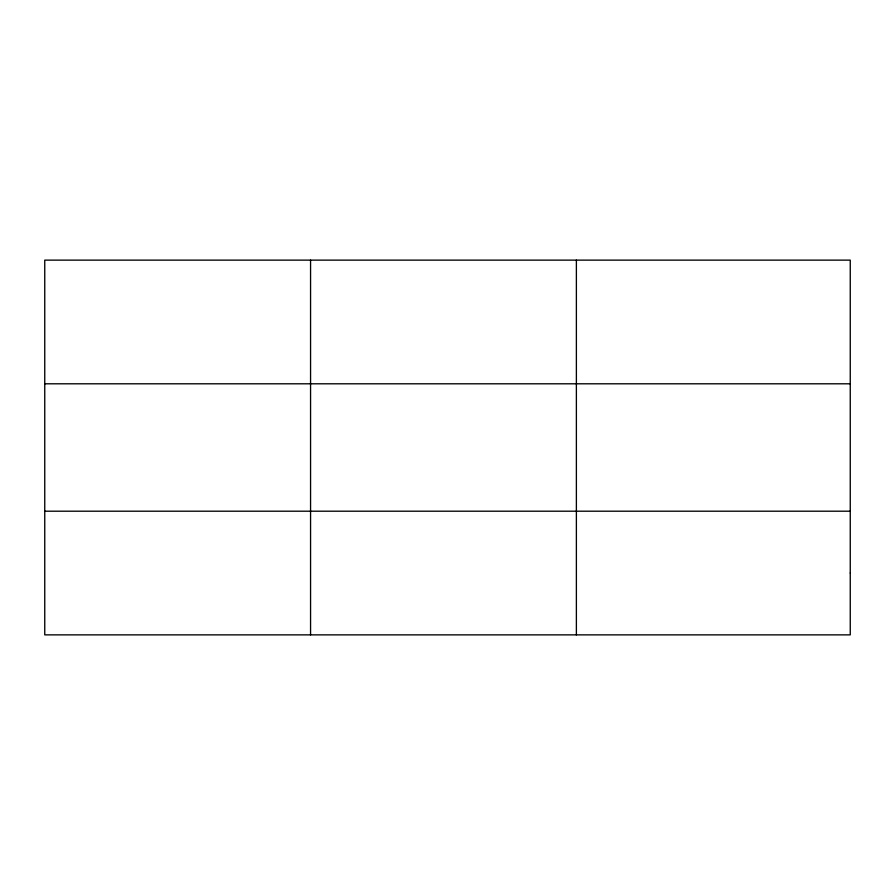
<?xml version="1.0" encoding="UTF-8"?>
<svg xmlns="http://www.w3.org/2000/svg" width="895" height="895" viewBox="0 0 895 895"><rect width="100%" height="100%" fill="white"/><g stroke="black" fill="none" stroke-linecap="round" stroke-linejoin="round"><path stroke-width="1.34" d="M310.565 260.132L310.565 634.868M576.38 260.132L576.38 634.868M44.75 383.798L850.25 383.798M44.75 511.202L850.25 511.202M850.25 573.035L850.25 634.868L44.75 634.868L44.75 260.132L850.25 260.132L850.25 573.035"/></g></svg>
